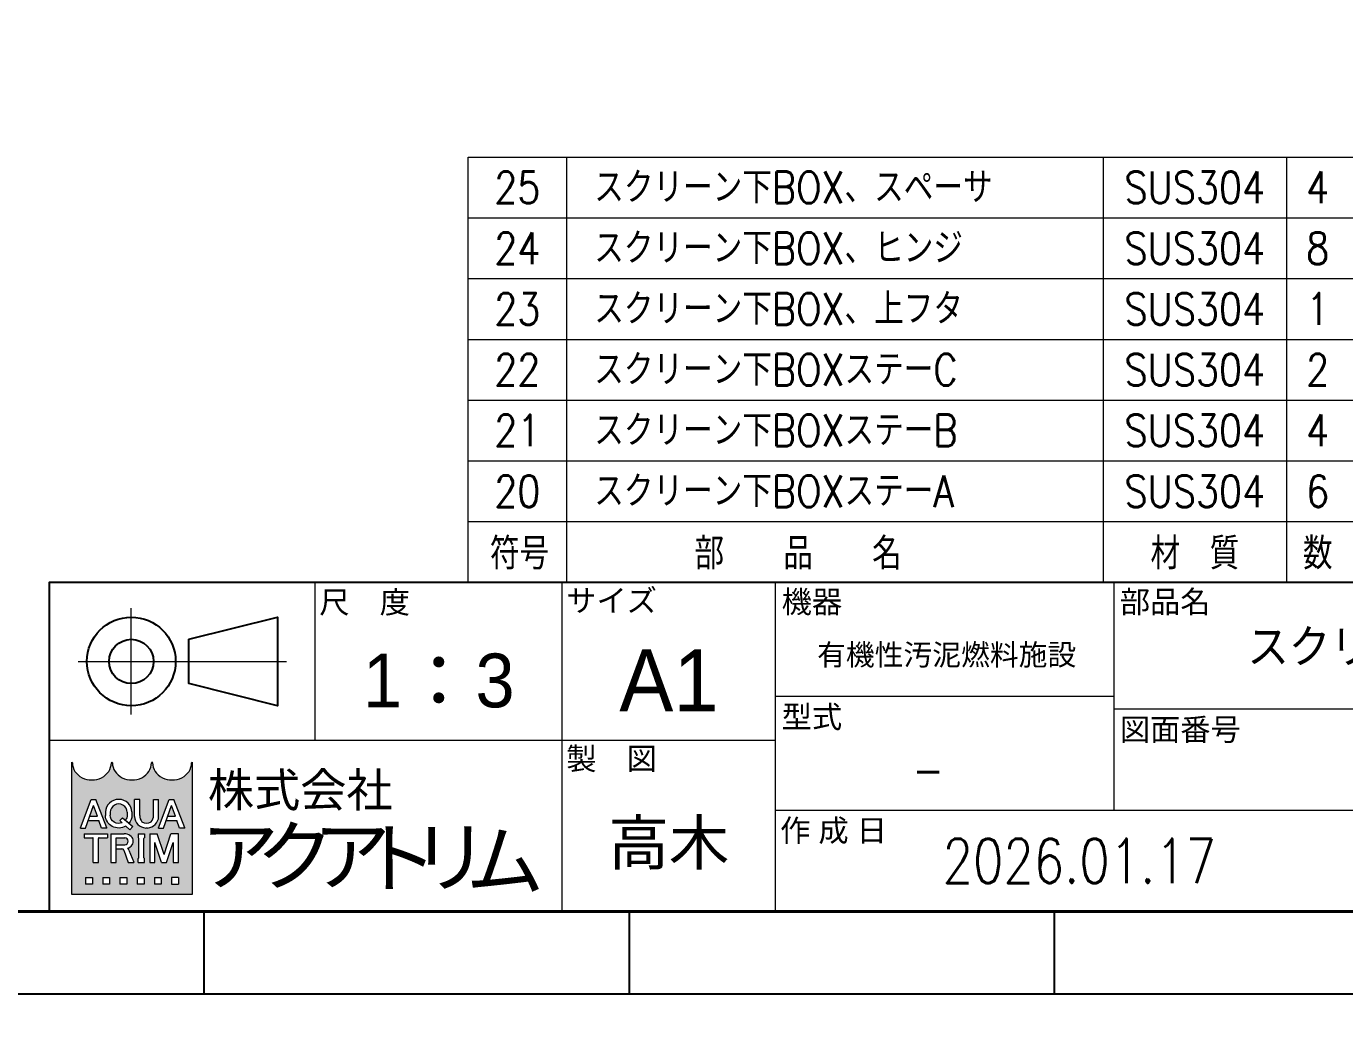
# Model space of a CAD drawing. Header units: millimetres. Extents: x 0 to 51411, y 0 to 16902.
# Drawn here: x 27208 to 27833, y 612 to 1084 of the extents above; entities that cross this region are included whole.
import ezdxf
from ezdxf import colors
from ezdxf.entities.mleader import LeaderData, LeaderLine
from ezdxf.enums import TextEntityAlignment as Align
from ezdxf.math import Vec2, Vec3

# ---------------------------------------------------------------- set-up
doc = ezdxf.new("R2010")
doc.units = ezdxf.units.MM
for name, color, linetype, lineweight in [('02_細線', 5, 'Continuous', 13), ('07_寸法線', 3, 'Continuous', 9), ('99_図枠', 7, 'Continuous', 40)]:
    doc.layers.add(name, color=color, linetype=linetype, lineweight=lineweight)
doc.styles.add('KSS_TXT', font='txt.shx', dxfattribs={"bigfont": 'extfont2.shx'})
doc.styles.add('MS_G', font='MS Gothic.ttf')
doc.styles.get("Standard").update_dxf_attribs({"font": 'arial.ttf'})
doc.styles.add('寸法用', font='simplex.shx', dxfattribs={"width": 0.8, "bigfont": '@extfont2.shx'})
doc.styles.add('表題用', font='MS PGothic.ttf')

# ---------------------------------------------------------------- blocks, each defined once
blk = doc.blocks.new('AM_BALLOON1')
at = {"transparency": 16777216}
blk.add_circle((0, 0), 5, dxfattribs=at)
blk.add_attdef('B_NUMBER', text='', height=3, dxfattribs=at).set_placement((0, 0), align=Align.MIDDLE_CENTER)
blk = doc.blocks.new('_OPEN')
at = {"color": 0, "linetype": 'ByBlock'}
for p, q in [((-1, 0.1666666666666666), (0, 0)), ((0, 0), (-1, -0.1666666666666666)), ((0, 0), (-1, 0))]:
    blk.add_line(p, q, dxfattribs=at)

msp = doc.modelspace()

# ---------------------------------------------------------------- hatches: boundary and pattern name
at = {"layer": '99_図枠', "lineweight": 5}
h = msp.add_hatch(color=256, dxfattribs=at)
h.dxf.hatch_style = 1
edge = h.paths.add_edge_path()
edge.add_arc((27286.91692709815, 734.5054424822902), 0.2716837199989025, 90, 180)
edge.add_ellipse((27277.40799689819, 734.5054424822902), major_axis=(-9.237246479962684, 0), ratio=0.8823529411764703, start_angle=360, end_angle=540, ccw=False)
edge.add_arc((27267.89906669823, 734.5054424822902), 0.2716837199989025, 3.187317984128254, 180.000000000026)
edge.add_ellipse((27258.39013649827, 734.5054424822902), major_axis=(-9.237246479962684, 0), ratio=0.8823529411764703, start_angle=360, end_angle=540, ccw=False)
edge.add_arc((27248.8812062983, 734.5054424822902), 0.2716837199989025, 3.187317984128254, 180)
edge.add_ellipse((27239.37227609834, 734.5054424822902), major_axis=(-9.237246479962684, 0), ratio=0.8823529411764703, start_angle=360, end_angle=540, ccw=False)
edge.add_arc((27229.86334589838, 734.5054424822902), 0.2716837199989025, 3.187317984128254, 90)
edge.add_line((27229.86334589838, 734.7771262022925), (27229.86334589838, 672.0181868825457))
edge.add_line((27229.86334589838, 672.0181868825439), (27286.91692709815, 672.0181868825439))
edge.add_line((27286.91692709815, 672.0181868825439), (27286.91692709815, 734.7771262022907))
h.paths.add_polyline_path([(27239.06330140924, 717.1681574679842), (27241.31588801726, 717.1681574679842), (27246.43832027323, 703.6491755608349), (27246.43832027323, 703.5839714680351), (27243.99962943601, 703.5839714680351), (27242.72439649926, 707.1652397916496), (27237.70912967124, 707.1652397916496), (27238.4443709254, 709.2300360636455), (27241.98915524511, 709.2300360636455), (27240.18959471325, 714.2837865930142), (27236.3795599905, 703.5839714680351), (27233.94086915328, 703.5839714680351), (27233.94086915328, 703.6491755608349)], flags=16)
edge = h.paths.add_edge_path(flags=16)
edge.add_ellipse((27252.10765262431, 711.1911156280057), major_axis=(-6.248725559974757, 0), ratio=0.9565217391304348, start_angle=180, end_angle=360, ccw=False)
edge.add_line((27258.35637818427, 711.1911156280057), (27258.35637818427, 709.5610133080136))
edge.add_ellipse((27252.10765262431, 709.5610133080136), major_axis=(-6.248725559974757, 0), ratio=0.9565217391304348, start_angle=142.105255317713, end_angle=180, ccw=False)
edge.add_line((27257.03877457059, 705.8898375801964), (27255.28800565308, 707.3324907051465))
edge.add_ellipse((27252.10765262431, 709.7208668009353), major_axis=(3.984475501982987, 0), ratio=0.9950358206786513, start_angle=-37.0427632869818, end_angle=0)
edge.add_line((27256.09212312436, 709.7207128887076), (27256.09212312436, 711.0312621350822))
edge.add_ellipse((27252.10765262431, 711.0312621350768), major_axis=(3.984470500066011, 0), ratio=0.9947182625257319, start_angle=360, end_angle=540)
edge.add_line((27248.12318212423, 711.0312621350768), (27248.12318212423, 709.7207270752406))
edge.add_ellipse((27252.10765262431, 709.7208668009353), major_axis=(3.984475501982987, 0), ratio=0.9950358206786513, start_angle=-180, end_angle=-65.75794872216291)
edge.add_line((27253.74364781869, 706.1057817376259), (27252.63430213229, 707.18544072441))
edge.add_line((27252.63430213228, 707.1854407244118), (27253.83771369809, 708.4632962082742))
edge.add_line((27253.83771369809, 708.4632962082742), (27258.86946635736, 704.3170758674405))
edge.add_line((27258.86946635736, 704.3170758674405), (27257.29709022573, 702.6474314003226))
edge.add_line((27257.29709022571, 702.6474314003262), (27255.40820244027, 704.4857715115977))
edge.add_ellipse((27252.10765262431, 709.5610133080136), major_axis=(-6.248725559974757, 0), ratio=0.9565217391304348, start_angle=0, end_angle=121.88362473889401, ccw=False)
edge.add_line((27245.85892706434, 709.5610133080136), (27245.85892706434, 711.1911156280057))
h.paths.add_polyline_path([(27246.84237383505, 700.8671342680445), (27246.84237383505, 698.9653482280537), (27242.76711803507, 698.9653482280537, 0.4142135623730951), (27242.49543431507, 698.6936645080514), (27242.49543431507, 687.2829482681027), (27240.05028083508, 687.2829482681027), (27240.05028083508, 698.6936645080514, 0.4142135623730951), (27239.77859711508, 698.9653482280537), (27235.70334131509, 698.9653482280537), (27235.70334131509, 700.8671342680445)], flags=16)
edge = h.paths.add_edge_path(flags=16)
edge.add_line((27248.39092689708, 700.8671342680445), (27254.63965245705, 700.8671342680445))
edge.add_ellipse((27254.63965245705, 697.2937001913942), major_axis=(-4.385548656235335, 7.500000000000001e-16), ratio=0.8148203011203055, start_angle=111.3869747349855, end_angle=270, ccw=False)
edge.add_arc((27255.31218767683, 692.4509139508391), 1.776322156966098, 22.272952259934925, 58.5531130129101, ccw=False)
edge.add_line((27256.95597621008, 693.1241744229173), (27259.29688483329, 687.3916217560982))
edge.add_line((27259.29688483329, 687.3916217561), (27259.29688483329, 687.2829482681009))
edge.add_line((27259.29688483329, 687.2829482681027), (27256.6615527493, 687.2829482681027))
edge.add_line((27256.6615527493, 687.2829482681027), (27254.59351386123, 693.0393680146044))
edge.add_arc((27253.58540215733, 692.6335312347492), 1.08673487999562, 21.92829786654815, 90)
edge.add_line((27253.58540215733, 693.7202661147403), (27250.91758549307, 693.7202661147403))
edge.add_line((27250.91758549307, 693.7202661147403), (27250.91758549307, 695.622052154733))
edge.add_line((27250.91758549307, 695.6220521547384), (27254.96567292105, 695.6220521547384))
edge.add_arc((27254.90738365106, 697.2937001913942), 1.672663982233704, 271.9970571044072, 448.0029428955928)
edge.add_line((27254.96567292105, 698.9653482280537), (27250.83608037707, 698.9653482280537))
edge.add_line((27250.83608037707, 698.9653482280537), (27250.83608037707, 687.2829482681009))
edge.add_line((27250.83608037707, 687.2829482681027), (27248.39092689708, 687.2829482681027))
edge.add_line((27248.39092689708, 687.2829482681027), (27248.39092689708, 700.86713426805))
h.paths.add_polyline_path([(27259.61226445353, 717.1681574679842), (27262.05741793352, 717.1681574679842), (27262.05741793352, 709.5610133080136, 0.175030561155744), (27263.13607512423, 706.4475632134763, 0.2571496110314638), (27267.49917002278, 706.4475632134763, 0.1750305611562702), (27268.57782721348, 709.5610133080172), (27268.57782721348, 717.1681574679842), (27271.02298069347, 717.1681574679842), (27271.02298069347, 709.0695310236824, -0.3793912406243967), (27265.7251481535, 703.5839714680351), (27264.9100969935, 703.5839714680351, -0.3793912406243716), (27259.61226445353, 709.0695310236824)], flags=16)
h.paths.add_polyline_path([(27261.35719266315, 700.8671342680445), (27264.34571358313, 700.8671342680445), (27264.34571358313, 698.9653482280537, 0.4142135623730951), (27264.07402986314, 698.6936645080514), (27264.07402986314, 689.4564180280886, 0.4142135623730951), (27264.34571358313, 689.1847343080935), (27264.34571358313, 687.2829482681027), (27261.35719266315, 687.2829482681027), (27261.35719266315, 689.1847343080935, 0.4142135623730951), (27261.62887638315, 689.4564180280886), (27261.62887638315, 698.6936645080514, 0.4142135623730951), (27261.35719266315, 698.9653482280537)], flags=16)
h.paths.add_polyline_path([(27266.79351446839, 700.8671342680445), (27270.34159228706, 700.8671342680445), (27273.58560746836, 691.0011544816789), (27276.82962264967, 700.8671342680445), (27280.37995203326, 700.8671342680445), (27280.37995203326, 687.2829482681027), (27277.93479855327, 687.2829482681027), (27277.93479855327, 696.7918784680642), (27274.80818420836, 687.2829482681027), (27272.36303072837, 687.2829482681027), (27269.23641638345, 696.7918784680642), (27269.23866794838, 687.2829482681027), (27266.79351446839, 687.2829482681027)], flags=16)
h.paths.add_polyline_path([(27276.00775241927, 717.1681574679842), (27278.26033902729, 717.1681574679842), (27283.38277128325, 703.6491755608349), (27283.38277128325, 703.5839714680351), (27280.94408044602, 703.5839714680351), (27279.66884750928, 707.1652397916496), (27274.65358068127, 707.1652397916496), (27275.38882193542, 709.2300360636455), (27278.93360625513, 709.2300360636455), (27277.13404572328, 714.2837865930142), (27273.32401100052, 703.5839714680351), (27270.8853201633, 703.5839714680351), (27270.8853201633, 703.6491755608349)], flags=16)
h.paths.add_polyline_path([(27236.38375517836, 680.1686984825119), (27239.64395981834, 680.1686984825119), (27239.64395981834, 676.9084938425276), (27236.38375517836, 676.9084938425276)], flags=16)
h.paths.add_polyline_path([(27244.53426677832, 680.1686984825119), (27247.7944714183, 680.1686984825119), (27247.7944714183, 676.9084938425276), (27244.53426677832, 676.9084938425276)], flags=16)
h.paths.add_polyline_path([(27252.68477837829, 680.1686984825119), (27255.94498301828, 680.1686984825119), (27255.94498301828, 676.9084938425276), (27252.68477837829, 676.9084938425276)], flags=16)
h.paths.add_polyline_path([(27260.83528997825, 680.1686984825119), (27264.09549461824, 680.1686984825119), (27264.09549461824, 676.9084938425276), (27260.83528997825, 676.9084938425276)], flags=16)
h.paths.add_polyline_path([(27268.98580157822, 680.1686984825119), (27272.24600621821, 680.1686984825119), (27272.24600621821, 676.9084938425276), (27268.98580157822, 676.9084938425276)], flags=16)
h.paths.add_polyline_path([(27277.13631317819, 680.1686984825119), (27280.39651781818, 680.1686984825119), (27280.39651781818, 676.9084938425276), (27277.13631317819, 676.9084938425276)], flags=16)

# ---------------------------------------------------------------- linework, layer by layer
at = {"layer": '02_細線'}
for p, q in [((27417.6748104584, 820.0510865409251), (27417.6748104584, 1021.651086540931)), ((27417.6748104584, 1021.651086540931), (28059.22025943328, 1021.651086540931)), ((27464.22025943569, 1021.651086540931), (27464.22025943569, 820.0510865409251)), ((27718.54080537368, 1021.651086540947), (27718.54080537369, 820.0510865409251)), ((27805.27340911695, 1021.651086540947), (27805.27340911695, 820.0510865409251)), ((27417.6748104584, 992.8510865409316), (28059.22025943328, 992.8510865409316)), ((27417.6748104584, 964.0510865409287), (28059.22025943328, 964.0510865409287)), ((27417.6748104584, 935.2510865409295), (28059.22025943328, 935.2510865409295)), ((27417.6748104584, 906.4510865409266), (28059.22025943328, 906.4510865409266)), ((27417.6748104584, 877.6510865409273), (28059.22025943328, 877.6510865409273)), ((27417.6748104584, 848.8510865409244), (28059.22025943328, 848.8510865409244))]:
    msp.add_line(p, q, dxfattribs=at)
at = {"layer": '99_図枠', "lineweight": 13}
for p, q in [((27345.22025943617, 745.0510865412234), (27345.22025943617, 820.0510865409251)), ((27462.2202594357, 664.0510865415508), (27462.2202594357, 820.0510865409251)), ((27563.31116852613, 664.0510865415508), (27563.31116852613, 820.0510865409251)), ((27723.51317096264, 820.0510865409251), (27723.51317096264, 712.0510865413544)), ((27258.07025943652, 757.3510865411754), (27258.07025943652, 807.7510865409731)), ((27232.87025943663, 782.5510865410706), (27331.57025943622, 782.5510865410706)), ((27563.31116852613, 766.0510865411434), (27723.51317096264, 766.0510865411434)), ((27723.51317096264, 760.0510865411652), (28059.22025943328, 760.0510865411652)), ((27563.31116852613, 745.0510865412234), (27219.22025943668, 745.0510865412234)), ((27563.31116852613, 712.0510865413544), (28059.22025943328, 712.0510865413544))]:
    msp.add_line(p, q, dxfattribs=at)
at = {"layer": '99_図枠', "lineweight": 5}
for p, q in [((27229.86334589838, 672.0181868825439), (27229.86334589838, 734.7771262022925)), ((27286.91692709815, 734.7771262022925), (27286.91692709815, 672.0181868825439)), ((27233.94086915328, 703.6491755608349), (27239.06330140924, 717.1681574679842)), ((27236.3795599905, 703.5839714680351), (27240.18959471325, 714.2837865930142)), ((27239.06330140924, 717.1681574679842), (27241.31588801726, 717.1681574679842)), ((27241.98915524511, 709.2300360636455), (27240.18959471325, 714.2837865930142)), ((27246.43832027323, 703.6491755608349), (27241.31588801726, 717.1681574679842)), ((27259.61226445353, 709.0695310236824), (27259.61226445353, 717.1681574679842)), ((27262.05741793352, 717.1681574679842), (27259.61226445353, 717.1681574679842)), ((27262.05741793352, 709.5610133080136), (27262.05741793352, 717.1681574679842)), ((27268.57782721348, 709.5610133080136), (27268.57782721348, 717.1681574679842)), ((27268.57782721348, 717.1681574679842), (27271.02298069347, 717.1681574679842)), ((27270.8853201633, 703.6491755608349), (27276.00775241927, 717.1681574679842)), ((27271.02298069347, 709.0695310236824), (27271.02298069347, 717.1681574679842)), ((27273.32401100052, 703.5839714680351), (27277.13404572328, 714.2837865930142)), ((27276.00775241927, 717.1681574679842), (27278.26033902729, 717.1681574679842)), ((27278.93360625513, 709.2300360636455), (27277.13404572328, 714.2837865930142)), ((27283.38277128325, 703.6491755608349), (27278.26033902729, 717.1681574679842)), ((27237.70912967124, 707.1652397916496), (27238.4443709254, 709.2300360636455)), ((27237.70912967124, 707.1652397916496), (27242.72439649926, 707.1652397916496)), ((27238.4443709254, 709.2300360636455), (27241.98915524511, 709.2300360636455)), ((27243.99962943601, 703.5839714680351), (27242.72439649926, 707.1652397916496)), ((27245.85892706434, 711.1911156280057), (27245.85892706434, 709.5610133080136)), ((27248.12318212423, 711.0312621350768), (27248.12318212423, 709.7271802790838)), ((27252.63430213228, 707.1854407244118), (27253.83771369809, 708.4632962082742)), ((27252.63430213228, 707.1854407244118), (27253.74364781869, 706.1057817376259)), ((27253.83771369809, 708.4632962082742), (27258.86946635736, 704.3170758674405)), ((27255.28800565309, 707.3324907051447), (27257.03877457059, 705.8898375801964)), ((27256.09212312436, 711.0312621350768), (27256.09212312436, 709.7271802790838)), ((27258.35637818427, 711.1911156280057), (27258.35637818427, 709.5610133080136)), ((27274.65358068127, 707.1652397916496), (27275.38882193542, 709.2300360636455)), ((27274.65358068127, 707.1652397916496), (27279.66884750928, 707.1652397916496)), ((27275.38882193542, 709.2300360636455), (27278.93360625513, 709.2300360636455)), ((27280.94408044602, 703.5839714680351), (27279.66884750928, 707.1652397916496)), ((27233.94086915328, 703.5839714680351), (27233.94086915328, 703.6491755608349)), ((27233.94086915328, 703.6491755608349), (27233.94086915328, 703.6491755608349)), ((27233.94086915328, 703.5839714680351), (27233.94086915328, 703.6491755608349)), ((27233.94086915328, 703.5839714680351), (27236.3795599905, 703.5839714680351)), ((27235.70334131509, 700.8671342680445), (27246.84237383505, 700.8671342680445)), ((27235.70334131509, 700.8671342680445), (27235.70334131509, 698.9653482280537)), ((27246.43832027323, 703.5839714680351), (27243.99962943601, 703.5839714680351)), ((27246.43832027323, 703.5839714680351), (27246.43832027323, 703.6491755608349)), ((27246.84237383505, 700.8671342680445), (27246.84237383505, 698.9653482280537)), ((27248.39092689708, 700.8671342680445), (27248.39092689708, 687.2829482681027)), ((27248.39092689708, 700.8671342680445), (27254.63965245705, 700.8671342680445)), ((27255.40820244027, 704.4857715115995), (27257.29709022571, 702.6474314003262)), ((27257.29709022571, 702.6474314003262), (27258.86946635736, 704.3170758674405)), ((27261.35719266315, 700.8671342680445), (27264.34571358313, 700.8671342680445)), ((27261.35719266315, 700.8671342680445), (27261.35719266315, 698.9653482280537)), ((27264.34571358313, 700.8671342680445), (27264.34571358313, 698.9653482280537)), ((27265.7251481535, 703.5839714680351), (27264.9100969935, 703.5839714680351)), ((27266.79351446839, 700.8671342680445), (27266.79351446839, 687.2829482681027)), ((27266.79351446839, 700.8671342680445), (27270.34159228706, 700.8671342680445)), ((27273.58560746836, 691.0011544816789), (27270.34159228706, 700.8671342680445)), ((27270.8853201633, 703.5839714680351), (27270.8853201633, 703.6491755608349)), ((27270.8853201633, 703.6491755608349), (27270.8853201633, 703.6491755608349)), ((27270.8853201633, 703.5839714680351), (27270.8853201633, 703.6491755608349)), ((27270.8853201633, 703.5839714680351), (27273.32401100052, 703.5839714680351)), ((27273.58560746836, 691.0011544816789), (27276.82962264967, 700.8671342680445)), ((27280.37995203326, 700.8671342680445), (27276.82962264967, 700.8671342680445)), ((27280.37995203326, 687.2829482681027), (27280.37995203326, 700.8671342680445)), ((27283.38277128325, 703.5839714680351), (27280.94408044602, 703.5839714680351)), ((27283.38277128325, 703.5839714680351), (27283.38277128325, 703.6491755608349)), ((27235.70334131509, 698.9653482280537), (27239.77859711508, 698.9653482280537)), ((27240.05028083508, 687.2829482681027), (27240.05028083508, 698.6936645080514)), ((27242.49543431507, 687.2829482681027), (27242.49543431507, 698.6936645080514)), ((27242.76711803507, 698.9653482280537), (27246.84237383505, 698.9653482280537)), ((27250.83608037707, 687.2829482681027), (27250.83608037707, 698.9653482280537)), ((27250.83608037707, 698.9653482280537), (27254.96567292105, 698.9653482280537)), ((27250.91758549307, 693.7202661147403), (27250.91758549307, 695.6220521547384)), ((27250.91758549307, 695.6220521547384), (27254.96567292105, 695.6220521547384)), ((27250.91758549307, 693.7202661147403), (27253.58540215733, 693.7202661147403)), ((27261.62887638315, 689.4564180280886), (27261.62887638315, 698.6936645080514)), ((27264.07402986314, 689.4564180280886), (27264.07402986314, 698.6936645080514)), ((27269.23866794838, 687.2829482681027), (27269.23641638345, 696.7918784680642)), ((27272.36303072837, 687.2829482681027), (27269.23641638345, 696.7918784680642)), ((27274.80818420836, 687.2829482681027), (27277.93479855327, 696.7918784680642)), ((27277.93479855327, 696.7918784680642), (27277.93479855327, 687.2829482681027)), ((27240.05028083508, 687.2829482681027), (27242.49543431507, 687.2829482681027)), ((27248.39092689708, 687.2829482681027), (27250.83608037707, 687.2829482681027)), ((27254.59351386122, 693.0393680146026), (27256.6615527493, 687.2829482681027)), ((27256.6615527493, 687.2829482681027), (27259.29688483329, 687.2829482681027)), ((27256.95597621008, 693.124174422921), (27259.29688483329, 687.3916217561)), ((27259.29688483329, 687.3916217561), (27259.29688483329, 687.2829482681027)), ((27261.35719266315, 687.2829482681027), (27261.35719266315, 689.1847343080935)), ((27261.35719266315, 687.2829482681027), (27264.34571358313, 687.2829482681027)), ((27264.34571358313, 687.2829482681027), (27264.34571358313, 689.1847343080935)), ((27266.79351446839, 687.2829482681027), (27269.23866794838, 687.2829482681027)), ((27272.36303072837, 687.2829482681027), (27274.80818420836, 687.2829482681027)), ((27277.93479855327, 687.2829482681027), (27280.37995203326, 687.2829482681027)), ((27236.38375517836, 680.1686984825119), (27239.64395981834, 680.1686984825119)), ((27236.38375517836, 680.1686984825119), (27236.38375517836, 676.9084938425276)), ((27239.64395981834, 676.9084938425276), (27236.38375517836, 676.9084938425276)), ((27239.64395981834, 680.1686984825119), (27239.64395981834, 676.9084938425276)), ((27244.53426677832, 680.1686984825119), (27247.7944714183, 680.1686984825119)), ((27244.53426677832, 680.1686984825119), (27244.53426677832, 676.9084938425276)), ((27247.7944714183, 676.9084938425276), (27244.53426677832, 676.9084938425276)), ((27247.7944714183, 680.1686984825119), (27247.7944714183, 676.9084938425276)), ((27252.68477837829, 680.1686984825119), (27255.94498301828, 680.1686984825119)), ((27252.68477837829, 680.1686984825119), (27252.68477837829, 676.9084938425276)), ((27255.94498301828, 676.9084938425276), (27252.68477837829, 676.9084938425276)), ((27255.94498301828, 680.1686984825119), (27255.94498301828, 676.9084938425276)), ((27260.83528997825, 680.1686984825119), (27264.09549461824, 680.1686984825119)), ((27260.83528997825, 680.1686984825119), (27260.83528997825, 676.9084938425276)), ((27264.09549461824, 676.9084938425276), (27260.83528997825, 676.9084938425276)), ((27264.09549461824, 680.1686984825119), (27264.09549461824, 676.9084938425276)), ((27268.98580157822, 680.1686984825119), (27272.24600621821, 680.1686984825119)), ((27268.98580157822, 680.1686984825119), (27268.98580157822, 676.9084938425276)), ((27272.24600621821, 676.9084938425276), (27268.98580157822, 676.9084938425276)), ((27272.24600621821, 680.1686984825119), (27272.24600621821, 676.9084938425276)), ((27280.39651781818, 680.1686984825119), (27277.13631317819, 680.1686984825119)), ((27277.13631317819, 680.1686984825119), (27277.13631317819, 676.9084938425276)), ((27277.13631317819, 676.9084938425276), (27280.39651781818, 676.9084938425276)), ((27280.39651781818, 680.1686984825119), (27280.39651781818, 676.9084938425276)), ((27286.91692709815, 672.0181868825439), (27229.86334589838, 672.0181868825439))]:
    msp.add_line(p, q, dxfattribs=at)
at = {"layer": '99_図枠', "lineweight": 25}
for p, q in [((27292.66025943329, 625.0510865415508), (27292.66025943329, 664.0510865415508)), ((27494.05025943329, 625.0510865415508), (27494.05025943329, 664.0510865415508)), ((27494.05025943329, 625.0510865415508), (27494.05025943329, 664.0510865415508)), ((27695.44025943329, 625.0510865415508), (27695.44025943329, 664.0510865415508))]:
    msp.add_line(p, q, dxfattribs=at)
at = {"layer": '99_図枠'}
msp.add_lwpolyline([(25798.42025943328, 664.0510865415508), (28059.22025943328, 664.0510865415508), (28059.22025943328, 2294.989086541553), (25798.42025943328, 2294.989086541553)], close=True, dxfattribs=at)
at = {"layer": '99_図枠', "lineweight": 25}
msp.add_lwpolyline([(27219.22025943668, 664.0510865415508), (28059.22025943328, 664.0510865415508), (28059.22025943328, 820.0510865409251), (27219.22025943668, 820.0510865409251)], close=True, dxfattribs=at)
msp.add_lwpolyline([(27285.37025943641, 793.051086541027), (27327.37025943624, 803.5510865409906), (27327.37025943624, 761.5510865411579), (27285.37025943641, 772.0510865411143), (27285.37025943641, 793.051086541027)], dxfattribs=at)
for radius in [20.99999999991515, 10.49999999995758]:
    msp.add_circle((27258.07025943652, 782.5510865410706), radius, dxfattribs=at)
at = {"layer": '99_図枠', "lineweight": 5}
for centre, radius, start, end in [((27229.86334589838, 734.5054424822902), 0.2716837199989025, 0, 90), ((27248.8812062983, 734.5054424822902), 0.2716837199989025, 0, 180), ((27248.8812062983, 734.5054424822902), 0.2716837199989025, 0, 90), ((27267.89906669823, 734.5054424822902), 0.2716837199989025, 0, 180), ((27286.91692709815, 734.5054424822902), 0.2716837199989025, 90, 180), ((27265.35559893439, 709.3152721658462), 5.748589363319725, 182.4500309922622, 265.555257288629), ((27266.90751854468, 709.4977585561337), 4.850513076163407, 179.2527938813873, 218.9645718468762), ((27265.3176225735, 710.408857581444), 4.522278446000136, 241.1577278083185, 298.8422721916815), ((27265.27964621261, 709.3152721658462), 5.748589363319725, 274.444742711371, 357.5499690077378), ((27263.72772660232, 709.4977585561337), 4.85051307616286, 321.0354281531238, 0.7472061186126783), ((27239.77859711508, 698.6936645080514), 0.2716837199989025, 0, 90), ((27242.76711803507, 698.6936645080514), 0.2716837199989025, 90, 180), ((27253.58540215733, 692.6335312347492), 1.08673487999561, 21.92829786655176, 90), ((27254.90738365106, 697.2937001913942), 1.672663982233704, 271.9970571043542, 88.00294289543729), ((27255.31218767683, 692.4509139508391), 1.776322156966128, 22.27295225998464, 58.55311301286493), ((27261.35719266315, 698.6936645080514), 0.2716837199989025, 0, 90), ((27264.34571358313, 698.6936645080514), 0.2716837199989025, 90, 180), ((27261.35719266315, 689.4564180280886), 0.2716837199989025, 270, 0), ((27264.34571358313, 689.4564180280886), 0.2716837199989025, 180, 270)]:
    msp.add_arc(centre, radius, start, end, dxfattribs=at)
for centre, major_axis, ratio, start_param, end_param in [((27239.37227609834, 734.5054424822902), (-9.237246479962684, 0), 0.8823529411764703, 6.283185307179585, 9.424777960769381), ((27258.39013649827, 734.5054424822902), (-9.237246479962684, 0), 0.8823529411764703, 6.283185307179585, 9.424777960769381), ((27277.40799689819, 734.5054424822902), (-9.237246479962684, 0), 0.8823529411764703, 6.283185307179585, 9.424777960769381), ((27252.10765262431, 711.1911156280057), (-6.248725559974757, 0), 0.9565217391304348, 3.141592653589793, 6.283185307179585), ((27252.10765262431, 711.0312621350768), (3.984470500066011, 0), 0.9947182625257319, 6.283185307179585, 9.424777960769381), ((27254.63965245705, 697.2937001913942), (-4.385548656235335, 7.500000000000001e-16), 0.8148203011203055, 1.944069452961234, 4.712388980384689)]:
    msp.add_ellipse(centre, major_axis=major_axis, ratio=ratio, start_param=start_param, end_param=end_param, dxfattribs=at)
at = {"layer": '99_図枠', "lineweight": 5, "extrusion": (0, 0, -1)}
for centre, major_axis, ratio, start_param, end_param in [((27252.10765262431, 709.5610133080136), (-6.248725559974757, 0), 0.9565217391304348, 4.155914751220672, 6.283185307179585), ((27252.10765262431, 709.7208668009353), (3.984475501982987, 0), 0.9950358206786509, 7.430878021738926, 9.424777960769381), ((27252.10765262431, 709.7208668009353), (3.984475501982987, 0), 0.9950358206786509, 6.283185307179585, 6.929703490574294), ((27252.10765262431, 709.5610133080136), (-6.248725559974757, 0), 0.9565217391304348, 3.141592653589793, 3.802980717498314)]:
    msp.add_ellipse(centre, major_axis=major_axis, ratio=ratio, start_param=start_param, end_param=end_param, dxfattribs=at)
at = {"layer": 'Defpoints'}
msp.add_lwpolyline([(25681.54025943328, 625.0510865415508), (28098.22025943328, 625.0510865415508), (28098.22025943328, 2333.989086541553), (25681.54025943328, 2333.989086541553)], close=True, dxfattribs=at)

# ---------------------------------------------------------------- texts
for tag, height, style, width, p in [('25', 15, 'KSS_TXT', 0.85, (27440.94753494704, 1007.251086540929)), ('SUS304', 15, 'KSS_TXT', 0.85, (27761.9071072453, 1007.251086540929)), ('4', 15, 'KSS_TXT', 0.85, (27820.12189210938, 1007.251086540929)), ('24', 15, 'KSS_TXT', 0.85, (27440.94753494704, 978.4510865409266)), ('SUS304', 15, 'KSS_TXT', 0.85, (27761.9071072453, 978.4510865409266)), ('8', 15, 'KSS_TXT', 0.85, (27820.12189210938, 978.4510865409266)), ('23', 15, 'KSS_TXT', 0.85, (27440.94753494704, 949.6510865409235)), ('SUS304', 15, 'KSS_TXT', 0.85, (27761.9071072453, 949.6510865409235)), ('1', 15, 'KSS_TXT', 0.85, (27820.12189210938, 949.6510865409235)), ('22', 15, 'KSS_TXT', 0.85, (27440.94753494704, 920.8510865409244)), ('SUS304', 15, 'KSS_TXT', 0.85, (27761.9071072453, 920.8510865409244)), ('2', 15, 'KSS_TXT', 0.85, (27820.12189210938, 920.8510865409244)), ('21', 15, 'KSS_TXT', 0.85, (27440.94753494704, 892.0510865409251)), ('SUS304', 15, 'KSS_TXT', 0.85, (27761.9071072453, 892.0510865409251)), ('4', 15, 'KSS_TXT', 0.85, (27820.12189210938, 892.0510865409251)), ('20', 15, 'KSS_TXT', 0.85, (27440.94753494704, 863.2510865409222)), ('SUS304', 15, 'KSS_TXT', 0.85, (27761.9071072453, 863.2510865409222)), ('6', 15, 'KSS_TXT', 0.85, (27820.12189210938, 863.2510865409222)), ('符号', 15, 'KSS_TXT', 0.85, (27441.9963742084, 834.4564696595025)), ('部\u3000\u3000品\u3000\u3000名', 15, 'KSS_TXT', 0.85, (27573.97315860765, 834.4564696595025)), ('材\u3000質', 15, 'KSS_TXT', 0.85, (27761.95594650666, 834.4564696595025)), ('数', 15, 'KSS_TXT', 0.85, (27820.17073137073, 834.4564696595025)), ('スクリーン下BOX\u3000部品図', 16, '表題用', 0.9, (27904.9254740088, 789.9872429507941)), ('2026.01.17', 21, '寸法用', 0.8, (27707.19741633266, 687.9872429512088))]:
    msp.add_attdef(tag, text='', height=height, dxfattribs=dict(style=style, width=width)).set_placement(p, align=Align.MIDDLE)
at = {"style": 'KSS_TXT', "width": 0.85}
for tag, p in [('スクリーン下BOX、スペーサ', (27477.3959041117, 1007.251086540929)), ('スクリーン下BOX、ヒンジ', (27477.3959041117, 978.4510865409266)), ('スクリーン下BOX、上フタ', (27477.3959041117, 949.6510865409273)), ('スクリーン下BOXステーC', (27477.3959041117, 920.8510865409244)), ('スクリーン下BOXステーB', (27477.3959041117, 892.0510865409251)), ('スクリーン下BOXステーA', (27477.3959041117, 863.2510865409222))]:
    msp.add_attdef(tag, text='', height=15, dxfattribs=at).set_placement(p, align=Align.MIDDLE_LEFT)
for tag, height, style, p in [('有機性汚泥燃料施設', 10, '表題用', (27644.34947312297, 785.9445419910644)), ('1：3', 25.5, '表題用', (27403.72025943593, 773.5510865411106)), ('-', 13.5, 'KSS_TXT', (27635.54751253587, 731.0326974964573)), ('高木', 21, '表題用', (27512.76571398092, 697.0510865414162))]:
    msp.add_attdef(tag, text='', height=height, dxfattribs=dict(style=style)).set_placement(p, align=Align.MIDDLE)
at = {"layer": '99_図枠', "style": '表題用'}
for s, p in [('サイズ', (27464.12306591815, 811.4484340540785)), ('尺\u3000度', (27347.12306591863, 810.6574177953826)), ('機器', (27566.19423082179, 810.8326798059406)), ('部品名', (27726.3962332583, 810.8326798059406)), ('型式', (27566.19423082179, 756.3023767758514)), ('図面番号', (27726.3962332583, 750.3023767758732)), ('製\u3000図', (27464.12313055751, 736.448434054384)), ('作 成 日', (27565.46225476978, 702.4294370095977))]:
    msp.add_text(s, height=10.5, dxfattribs=at).set_placement(p, align=Align.MIDDLE_LEFT)
msp.add_text('A1', height=29.4, dxfattribs=at).set_placement((27512.76571398092, 773.5510865411106), align=Align.MIDDLE)
at = {"layer": '99_図枠', "lineweight": 5, "style": 'MS_G'}
for s, height, p in [('株式会社', 16.0379999999352, (27338.07907070777, 721.6411508071378)), ('ク', 27.08639999989055, (27335.56927697967, 690.4084973486551)), ('ア', 27.08639999989055, (27309.46303747588, 690.4084973486551)), ('ア', 27.08639999989055, (27362.40920211377, 690.4084973486551)), ('ト', 27.08639999989055, (27384.76194322796, 689.268497348663)), ('リ', 27.08639999989055, (27408.99143353697, 689.8384973486591)), ('ム', 27.08639999989055, (27435.09586611132, 688.1284973486672))]:
    msp.add_text(s, height=height, dxfattribs=at).set_placement(p, align=Align.MIDDLE_CENTER)

# ---------------------------------------------------------------- leaders
at = {"layer": '07_寸法線'}
ml = msp.add_multileader_block('Standard', dxfattribs=at)
ml.set_content('AM_BALLOON1', color=256, scale=7.087070454545452)
ml.set_attribute('B_NUMBER', '28', width=0)
ml.set_leader_properties(color=256, linetype='ByLayer', lineweight=-1)
ml.set_arrow_properties(name='OPEN')
ml.build(insert=Vec2(0, 0))
ml.multileader.update_dxf_attribs({"leader_type": 0, "has_dogleg": 0, "text_right_attachment_type": 6, "dogleg_length": 0, "arrow_head_size": 3.54375, "scale": 2.5, "block_connection_type": 1})
ctx = ml.context
ctx.base_point, ctx.scale, ctx.char_height, ctx.arrow_head_size, ctx.landing_gap_size, ctx.plane_origin = Vec3(32779.86790722382, 3275.518489826671), 2.5, 7.087499999999999, 3.54375, 3.54375, Vec3(32779.86790722382, 3275.518489826671)
ctx.right_attachment, ctx.attachment_type = 6, 1
notes = []
notes.append((ctx, [(0, (0, 0, 0), (0, 0), (1, 0), 1, [])]))
ctx.block.insert = Vec3(32779.86790722382, 3275.518489826671)
ml = msp.add_multileader_block('Standard', dxfattribs=at)
ml.set_content('AM_BALLOON1', color=256, scale=7.087070454545452)
ml.set_attribute('B_NUMBER', '29', width=0)
ml.set_leader_properties(color=256, linetype='ByLayer', lineweight=-1)
ml.set_arrow_properties(name='OPEN')
ml.build(insert=Vec2(0, 0))
ml.multileader.update_dxf_attribs({"leader_type": 0, "has_dogleg": 0, "text_right_attachment_type": 6, "dogleg_length": 0, "arrow_head_size": 3.54375, "scale": 2.5, "block_connection_type": 1})
ctx = ml.context
ctx.base_point, ctx.scale, ctx.char_height, ctx.arrow_head_size, ctx.landing_gap_size, ctx.plane_origin = Vec3(34667.76764677695, 3275.518489826671), 2.5, 7.087499999999999, 3.54375, 3.54375, Vec3(34667.76764677695, 3275.518489826671)
ctx.right_attachment, ctx.attachment_type = 6, 1
notes.append((ctx, [(0, (0, 0, 0), (0, 0), (1, 0), 1, [])]))
ctx.block.insert = Vec3(34667.76764677695, 3275.518489826671)
ml = msp.add_multileader_block('Standard', dxfattribs=at)
ml.set_content('AM_BALLOON1', color=256, scale=7.087070454545452)
ml.set_attribute('B_NUMBER', '27', width=0)
ml.set_leader_properties(color=256, linetype='ByLayer', lineweight=-1)
ml.set_arrow_properties(name='OPEN')
ml.build(insert=Vec2(0, 0))
ml.multileader.update_dxf_attribs({"leader_type": 0, "has_dogleg": 0, "text_right_attachment_type": 6, "dogleg_length": 0, "arrow_head_size": 3.54375, "scale": 2.5, "block_connection_type": 1})
ctx = ml.context
ctx.base_point, ctx.scale, ctx.char_height, ctx.arrow_head_size, ctx.landing_gap_size, ctx.plane_origin = Vec3(30037.827607833, 2881.683867340932), 2.5, 7.087499999999999, 3.54375, 3.54375, Vec3(30037.827607833, 2881.683867340932)
ctx.right_attachment, ctx.attachment_type = 6, 1
notes.append((ctx, [(0, (0, 0, 0), (0, 0), (1, 0), 1, [])]))
ctx.block.insert = Vec3(30037.827607833, 2881.683867340932)
ml = msp.add_multileader_block('Standard', dxfattribs=at)
ml.set_content('AM_BALLOON1', color=256, scale=7.087070454545452)
ml.set_attribute('B_NUMBER', '26', width=0)
ml.set_leader_properties(color=256, linetype='ByLayer', lineweight=-1)
ml.set_arrow_properties(name='OPEN')
ml.build(insert=Vec2(0, 0))
ml.multileader.update_dxf_attribs({"leader_type": 0, "has_dogleg": 0, "text_right_attachment_type": 6, "dogleg_length": 0, "arrow_head_size": 3.54375, "scale": 2.5, "block_connection_type": 1})
ctx = ml.context
ctx.base_point, ctx.scale, ctx.char_height, ctx.arrow_head_size, ctx.landing_gap_size, ctx.plane_origin = Vec3(28646.00433725809, 2598.074680459499), 2.5, 7.087499999999999, 3.54375, 3.54375, Vec3(28646.00433725809, 2598.074680459499)
ctx.right_attachment, ctx.attachment_type = 6, 1
notes.append((ctx, [(0, (0, 0, 0), (0, 0), (1, 0), 1, [])]))
ctx.block.insert = Vec3(28646.00433725809, 2598.074680459499)
ml = msp.add_multileader_block('Standard', dxfattribs=at)
ml.set_content('AM_BALLOON1', color=256, scale=5.624659090909089)
ml.set_attribute('B_NUMBER', '23', width=0)
ml.set_leader_properties(color=256, linetype='ByLayer', lineweight=-1)
ml.set_arrow_properties(name='OPEN')
ml.build(insert=Vec2(0, 0))
ml.multileader.update_dxf_attribs({"leader_type": 0, "has_dogleg": 0, "text_right_attachment_type": 6, "dogleg_length": 0, "arrow_head_size": 2.8125, "scale": 2.5, "block_connection_type": 1})
ctx = ml.context
ctx.base_point, ctx.scale, ctx.char_height, ctx.arrow_head_size, ctx.landing_gap_size, ctx.plane_origin = Vec3(27229.91050739768, 2209.707713060188), 2.5, 5.625, 2.8125, 2.8125, Vec3(27229.91050739768, 2209.707713060188)
ctx.right_attachment, ctx.attachment_type = 6, 1
notes.append((ctx, [(0, (0, 0, 0), (0, 0), (1, 0), 1, [])]))
ctx.block.insert = Vec3(27229.91050739768, 2209.707713060188)
ml = msp.add_multileader_block('Standard', dxfattribs=at)
ml.set_content('AM_BALLOON1', color=256, scale=4.999696969696967)
ml.set_attribute('B_NUMBER', '30', width=0)
ml.set_leader_properties(color=256, linetype='ByLayer', lineweight=-1)
ml.set_arrow_properties(name='OPEN')
ml.build(insert=Vec2(0, 0))
ml.multileader.update_dxf_attribs({"leader_type": 0, "has_dogleg": 0, "text_right_attachment_type": 6, "dogleg_length": 0, "arrow_head_size": 2.5, "scale": 2.5, "block_connection_type": 1})
ctx = ml.context
ctx.base_point, ctx.scale, ctx.char_height, ctx.arrow_head_size, ctx.landing_gap_size, ctx.plane_origin = Vec3(36368.35157743798, 1874.030656362359), 2.5, 5, 2.5, 2.5, Vec3(36368.35157743798, 1874.030656362359)
ctx.right_attachment, ctx.attachment_type = 6, 1
notes.append((ctx, [(0, (0, 0, 0), (0, 0), (1, 0), 1, [])]))
ctx.block.insert = Vec3(36368.35157743798, 1874.030656362359)
ml = msp.add_multileader_block('Standard', dxfattribs=at)
ml.set_content('AM_BALLOON1', color=256, scale=4.999696969696967)
ml.set_attribute('B_NUMBER', '31', width=0)
ml.set_leader_properties(color=256, linetype='ByLayer', lineweight=-1)
ml.set_arrow_properties(name='OPEN')
ml.build(insert=Vec2(0, 0))
ml.multileader.update_dxf_attribs({"leader_type": 0, "has_dogleg": 0, "text_right_attachment_type": 6, "dogleg_length": 0, "arrow_head_size": 2.5, "scale": 2.5, "block_connection_type": 1})
ctx = ml.context
ctx.base_point, ctx.scale, ctx.char_height, ctx.arrow_head_size, ctx.landing_gap_size, ctx.plane_origin = Vec3(37494.70823537628, 1874.030656362359), 2.5, 5, 2.5, 2.5, Vec3(37494.70823537628, 1874.030656362359)
ctx.right_attachment, ctx.attachment_type = 6, 1
notes.append((ctx, [(0, (0, 0, 0), (0, 0), (1, 0), 1, [])]))
ctx.block.insert = Vec3(37494.70823537628, 1874.030656362359)
ml = msp.add_multileader_block('Standard', dxfattribs=at)
ml.set_content('AM_BALLOON1', color=256, scale=5.624659090909089)
ml.set_attribute('B_NUMBER', '24', width=0)
ml.set_leader_properties(color=256, linetype='ByLayer', lineweight=-1)
ml.set_arrow_properties(name='OPEN')
ml.build(insert=Vec2(0, 0))
ml.multileader.update_dxf_attribs({"leader_type": 0, "has_dogleg": 0, "text_right_attachment_type": 6, "dogleg_length": 0, "arrow_head_size": 2.8125, "scale": 2.5, "block_connection_type": 1})
ctx = ml.context
ctx.base_point, ctx.scale, ctx.char_height, ctx.arrow_head_size, ctx.landing_gap_size, ctx.plane_origin = Vec3(27229.91050739768, 1649.936481499162), 2.5, 5.625, 2.8125, 2.8125, Vec3(27229.91050739768, 1649.936481499162)
ctx.right_attachment, ctx.attachment_type = 6, 1
notes.append((ctx, [(0, (0, 0, 0), (0, 0), (1, 0), 1, [])]))
ctx.block.insert = Vec3(27229.91050739768, 1649.936481499162)
ml = msp.add_multileader_block('Standard', dxfattribs=at)
ml.set_content('AM_BALLOON1', color=256, scale=3.499787878787877)
ml.set_attribute('B_NUMBER', '1', width=0)
ml.set_leader_properties(color=256, linetype='ByLayer', lineweight=-1)
ml.set_arrow_properties(name='OPEN')
ml.build(insert=Vec2(0, 0))
ml.multileader.update_dxf_attribs({"leader_type": 0, "has_dogleg": 0, "text_right_attachment_type": 6, "dogleg_length": 0, "arrow_head_size": 1.75, "scale": 2.5, "block_connection_type": 1})
ctx = ml.context
ctx.base_point, ctx.scale, ctx.char_height, ctx.arrow_head_size, ctx.landing_gap_size, ctx.plane_origin = Vec3(43910.76680810345, 1565.524676473564), 2.5, 3.5, 1.75, 1.75, Vec3(43910.76680810345, 1565.524676473564)
ctx.right_attachment, ctx.attachment_type = 6, 1
notes.append((ctx, [(0, (0, 0, 0), (0, 0), (1, 0), 1, [])]))
ctx.block.insert = Vec3(43910.76680810345, 1565.524676473564)
ml = msp.add_multileader_block('Standard', dxfattribs=at)
ml.set_content('AM_BALLOON1', color=256, scale=3.499787878787877)
ml.set_attribute('B_NUMBER', '2', width=0)
ml.set_leader_properties(color=256, linetype='ByLayer', lineweight=-1)
ml.set_arrow_properties(name='OPEN')
ml.build(insert=Vec2(0, 0))
ml.multileader.update_dxf_attribs({"leader_type": 0, "has_dogleg": 0, "text_right_attachment_type": 6, "dogleg_length": 0, "arrow_head_size": 1.75, "scale": 2.5, "block_connection_type": 1})
ctx = ml.context
ctx.base_point, ctx.scale, ctx.char_height, ctx.arrow_head_size, ctx.landing_gap_size, ctx.plane_origin = Vec3(44674.03360022616, 1385.933248629653), 2.5, 3.5, 1.75, 1.75, Vec3(44674.03360022616, 1385.933248629653)
ctx.right_attachment, ctx.attachment_type = 6, 1
notes.append((ctx, [(0, (0, 0, 0), (0, 0), (1, 0), 1, [])]))
ctx.block.insert = Vec3(44674.03360022616, 1385.933248629653)
ml = msp.add_multileader_block('Standard', dxfattribs=at)
ml.set_content('AM_BALLOON1', color=256, scale=5.624659090909089)
ml.set_attribute('B_NUMBER', '25', width=0)
ml.set_leader_properties(color=256, linetype='ByLayer', lineweight=-1)
ml.set_arrow_properties(name='OPEN')
ml.build(insert=Vec2(0, 0))
ml.multileader.update_dxf_attribs({"leader_type": 0, "has_dogleg": 0, "text_right_attachment_type": 6, "dogleg_length": 0, "arrow_head_size": 2.8125, "scale": 2.5, "block_connection_type": 1})
ctx = ml.context
ctx.base_point, ctx.scale, ctx.char_height, ctx.arrow_head_size, ctx.landing_gap_size, ctx.plane_origin = Vec3(27331.19056232074, 1244.794329545059), 2.5, 5.625, 2.8125, 2.8125, Vec3(27331.19056232074, 1244.794329545059)
ctx.right_attachment, ctx.attachment_type = 6, 1
notes.append((ctx, [(0, (0, 0, 0), (0, 0), (1, 0), 1, [])]))
ctx.block.insert = Vec3(27331.19056232074, 1244.794329545059)
ml = msp.add_multileader_block('Standard', dxfattribs=at)
ml.set_content('AM_BALLOON1', color=256, scale=1.249924242424242)
ml.set_attribute('B_NUMBER', '1', width=0)
ml.set_leader_properties(color=256, linetype='ByLayer', lineweight=-1)
ml.set_arrow_properties(name='OPEN')
ml.build(insert=Vec2(0, 0))
ml.multileader.update_dxf_attribs({"leader_type": 0, "has_dogleg": 0, "text_right_attachment_type": 6, "dogleg_length": 0, "arrow_head_size": 0.625, "scale": 2.5, "block_connection_type": 1})
ctx = ml.context
ctx.base_point, ctx.scale, ctx.char_height, ctx.arrow_head_size, ctx.landing_gap_size, ctx.plane_origin = Vec3(45136.30349933018, 1072.891317045873), 2.5, 1.25, 0.625, 0.625, Vec3(45136.30349933018, 1072.891317045873)
ctx.right_attachment, ctx.attachment_type = 6, 1
notes.append((ctx, [(0, (0, 0, 0), (0, 0), (1, 0), 1, [])]))
ctx.block.insert = Vec3(45136.30349933018, 1072.891317045873)
for ctx, leaders in notes:
    for number, flags, end, landing, length, lines in leaders:
        leader = LeaderData()
        leader.index, (leader.has_last_leader_line, leader.has_dogleg_vector, leader.attachment_direction) = number, flags
        leader.last_leader_point, leader.dogleg_vector, leader.dogleg_length = Vec3(end), Vec3(landing), length
        for number, points, colour, breaks in lines:
            line = LeaderLine()
            line.index, line.vertices, line.color, line.breaks = number, Vec3.list(points), colors.encode_raw_color(colour), breaks
            leader.lines.append(line)
        ctx.leaders.append(leader)

doc.saveas('drawing.dxf')
